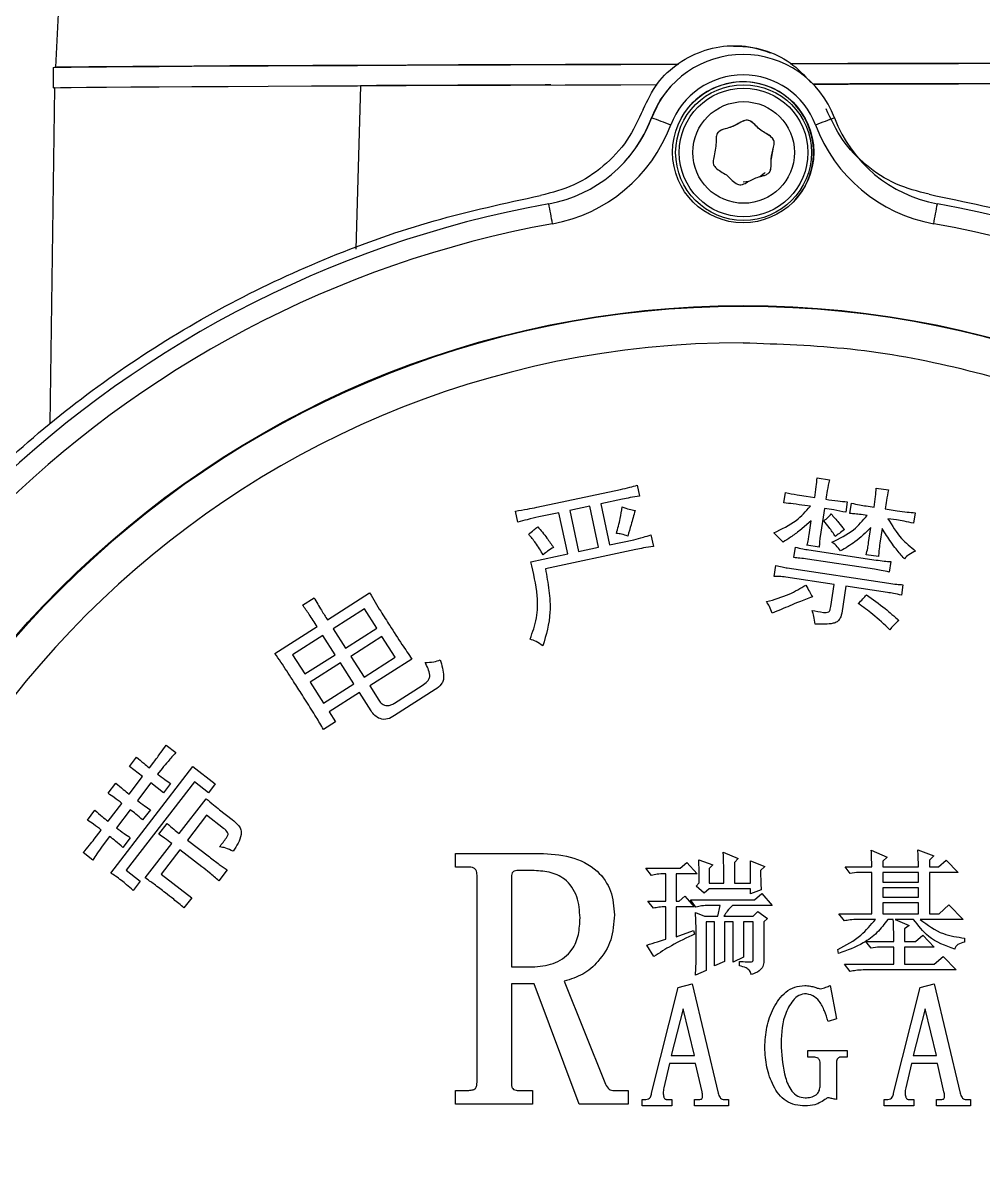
# Model space of a CAD drawing. Header units: millimetres. Extents: x 2312 to 3992, y 755 to 1943.
# Drawn here: x 3399.9 to 3470.6, y 1692.5 to 1777.8 of the extents above; entities that cross this region are included whole.
import ezdxf

# ---------------------------------------------------------------- set-up
doc = ezdxf.new("R2010")
doc.units = ezdxf.units.MM

msp = doc.modelspace()

# ---------------------------------------------------------------- linework, layer by layer
at = {"color": 7, "linetype": 'Continuous', "lineweight": 25}
for p, q in [((3402.556, 1779.446), (3402.314, 1774.537)), ((3402.134, 1774.529), (3402.139, 1773.029)), ((3402.234, 1773.029), (3401.88, 1748.283)), ((3424.768, 1773.179), (3424.427, 1761.137)), ((3447.642, 1773.123), (3447.619, 1773.098)), ((3446.164, 1770.672), (3446.173, 1770.681)), ((3446.214, 1770.796), (3446.229, 1770.812)), ((3453.413, 1766.12), (3452.963, 1766.073)), ((3445.173, 1743.752), (3445.343, 1742.949)), ((3458.426, 1744.293), (3459.327, 1744.156)), ((3437.773, 1742.134), (3443.932, 1743.444)), ((3455.98, 1742.45), (3456.096, 1743.216)), ((3457.621, 1742.938), (3458.252, 1742.844)), ((3462.783, 1743.541), (3463.684, 1743.405)), ((3441.675, 1742.216), (3440.201, 1741.903)), ((3442.32, 1739.181), (3441.675, 1742.216)), ((3444.085, 1742.73), (3442.478, 1742.388)), ((3442.478, 1742.388), (3443.123, 1739.353)), ((3457.924, 1742.202), (3457.518, 1742.263)), ((3458.96, 1742.046), (3458.646, 1739.973)), ((3460.645, 1742.527), (3460.529, 1741.761)), ((3460.839, 1741.669), (3460.955, 1742.435)), ((3462.03, 1742.226), (3462.614, 1742.137)), ((3436.371, 1741.042), (3436.201, 1741.846)), ((3439.398, 1741.733), (3437.926, 1741.42)), ((3440.043, 1738.698), (3439.398, 1741.733)), ((3440.201, 1741.903), (3440.846, 1738.868)), ((3462.107, 1741.524), (3461.656, 1741.591)), ((3463.426, 1742.014), (3464.327, 1741.879)), ((3464.27, 1741.195), (3463.638, 1741.291)), ((3465.641, 1741.726), (3465.525, 1740.959)), ((3457.993, 1741.133), (3457.149, 1740.429)), ((3457.836, 1740.095), (3457.993, 1741.133)), ((3462.219, 1739.525), (3462.39, 1740.651)), ((3463.209, 1740.572), (3463.044, 1739.491)), ((3443.123, 1739.353), (3444.909, 1739.732)), ((3446.182, 1740.096), (3446.362, 1739.247)), ((3437.321, 1738.12), (3440.043, 1738.698)), ((3445.06, 1739.018), (3438.409, 1737.605)), ((3440.846, 1738.868), (3442.32, 1739.181)), ((3456.706, 1738.423), (3456.822, 1739.189)), ((3458.577, 1739.201), (3457.676, 1739.338)), ((3457.808, 1738.994), (3462.763, 1738.245)), ((3462.939, 1738.494), (3462.038, 1738.63)), ((3455.253, 1737.03), (3455.376, 1737.842)), ((3462.66, 1737.569), (3457.705, 1738.319)), ((3463.851, 1738.127), (3463.734, 1737.36)), ((3459.682, 1736.453), (3456.122, 1736.991)), ((3456.224, 1737.667), (3463.704, 1736.535)), ((3459.436, 1734.831), (3459.682, 1736.453)), ((3460.538, 1736.325), (3460.238, 1734.342)), ((3463.601, 1735.86), (3460.538, 1736.325)), ((3464.747, 1736.424), (3464.63, 1735.658)), ((3420.516, 1734.93), (3421.358, 1735.467)), ((3422.347, 1733.835), (3425.451, 1735.819)), ((3425.064, 1734.654), (3422.765, 1733.183)), ((3425.97, 1733.235), (3425.064, 1734.654)), ((3418.478, 1731.361), (3421.581, 1733.345)), ((3421.998, 1732.693), (3419.777, 1731.272)), ((3422.904, 1731.275), (3421.998, 1732.693)), ((3422.765, 1733.183), (3423.671, 1731.765)), ((3423.671, 1731.765), (3425.97, 1733.235)), ((3426.362, 1732.622), (3424.063, 1731.152)), ((3427.342, 1731.09), (3426.362, 1732.622)), ((3419.777, 1731.272), (3420.683, 1729.854)), ((3420.683, 1729.854), (3422.904, 1731.275)), ((3424.063, 1731.152), (3425.043, 1729.619)), ((3425.043, 1729.619), (3427.342, 1731.09)), ((3428.565, 1730.952), (3425.461, 1728.968)), ((3423.297, 1730.662), (3421.075, 1729.24)), ((3424.277, 1729.129), (3423.297, 1730.662)), ((3421.075, 1729.24), (3422.056, 1727.708)), ((3422.056, 1727.708), (3424.277, 1729.129)), ((3424.695, 1728.478), (3422.473, 1727.056)), ((3425.552, 1727.137), (3424.695, 1728.478)), ((3425.461, 1728.968), (3426.121, 1727.934)), ((3430.275, 1728.7), (3427.285, 1726.788)), ((3427.292, 1727.711), (3429.321, 1729.008)), ((3422.473, 1727.056), (3422.938, 1726.328)), ((3422.938, 1726.328), (3422.057, 1725.766)), ((3410.46, 1724.612), (3411.176, 1724.059)), ((3407.759, 1723.042), (3408.284, 1723.721)), ((3409.224, 1722.937), (3409.556, 1723.367)), ((3406.38, 1715.19), (3412.436, 1723.027)), ((3408.726, 1722.294), (3407.759, 1723.042)), ((3410.164, 1722.897), (3409.832, 1722.468)), ((3412.436, 1723.027), (3414.082, 1721.753)), ((3406.174, 1721.065), (3406.755, 1721.816)), ((3412.547, 1721.913), (3407.513, 1715.399)), ((3407.73, 1721.006), (3408.726, 1722.294)), ((3409.334, 1721.824), (3408.338, 1720.536)), ((3410.265, 1721.105), (3409.334, 1721.824)), ((3410.791, 1721.784), (3410.265, 1721.105)), ((3413.585, 1721.11), (3412.547, 1721.913)), ((3414.082, 1721.753), (3413.585, 1721.11)), ((3406.181, 1719.001), (3407.205, 1720.325)), ((3407.813, 1719.855), (3406.789, 1718.532)), ((3411.424, 1718.092), (3413.416, 1720.669)), ((3414.39, 1719.859), (3415.321, 1719.14)), ((3404.653, 1719.096), (3405.206, 1719.812)), ((3409.297, 1719.852), (3408.716, 1719.101)), ((3413.443, 1719.448), (3412.032, 1717.622)), ((3414.696, 1718.479), (3413.443, 1719.448)), ((3405.157, 1717.676), (3405.682, 1718.356)), ((3409.913, 1718.06), (3410.523, 1718.848)), ((3406.29, 1717.887), (3405.738, 1717.171)), ((3407.818, 1717.792), (3407.266, 1717.076)), ((3408.908, 1714.836), (3410.87, 1717.376)), ((3412.032, 1717.622), (3413.644, 1716.376)), ((3405.063, 1716.148), (3404.347, 1716.701)), ((3411.478, 1716.906), (3410.097, 1715.118)), ((3413.09, 1715.66), (3411.478, 1716.906)), ((3431.79, 1716.639), (3437.985, 1716.639)), ((3431.79, 1715.627), (3431.79, 1716.639)), ((3451.512, 1716.719), (3452.602, 1716.263)), ((3462.41, 1716.866), (3463.578, 1716.369)), ((3465.846, 1716.905), (3467.012, 1716.449)), ((3467.012, 1716.449), (3466.704, 1716.149)), ((3432.672, 1715.627), (3431.79, 1715.627)), ((3448.324, 1715.552), (3448.823, 1715.978)), ((3448.823, 1715.978), (3449.592, 1715.134)), ((3449.698, 1716.17), (3450.75, 1715.79)), ((3450.75, 1715.79), (3450.479, 1715.522)), ((3452.602, 1716.263), (3452.331, 1715.966)), ((3452.331, 1715.966), (3452.331, 1714.434)), ((3453.518, 1714.434), (3453.518, 1716.093)), ((3453.518, 1716.093), (3454.57, 1715.672)), ((3454.57, 1715.672), (3454.261, 1715.367)), ((3460.852, 1715.15), (3460.481, 1715.646)), ((3460.481, 1715.646), (3462.45, 1715.646)), ((3463.578, 1716.369), (3463.27, 1716.074)), ((3463.27, 1716.074), (3463.27, 1715.646)), ((3463.27, 1715.646), (3465.884, 1715.646)), ((3466.704, 1716.149), (3466.704, 1715.646)), ((3466.704, 1715.646), (3467.366, 1715.646)), ((3467.366, 1715.646), (3467.939, 1716.148)), ((3467.939, 1716.148), (3468.827, 1715.228)), ((3407.513, 1715.399), (3408.551, 1714.596)), ((3410.097, 1715.118), (3412.352, 1713.375)), ((3414.961, 1715.417), (3414.351, 1714.629)), ((3433.364, 1699.784), (3433.364, 1715.026)), ((3435.894, 1714.797), (3435.894, 1708.29)), ((3437.427, 1715.374), (3436.305, 1715.374)), ((3445.8, 1715.552), (3448.324, 1715.552)), ((3446.216, 1715.019), (3445.8, 1715.552)), ((3447.266, 1715.134), (3447.167, 1715.134)), ((3447.266, 1713.129), (3447.266, 1715.134)), ((3449.592, 1715.134), (3448.048, 1715.134)), ((3448.048, 1715.134), (3448.048, 1713.129)), ((3450.479, 1715.522), (3450.479, 1714.434)), ((3461.331, 1715.228), (3460.852, 1715.15)), ((3462.45, 1715.228), (3461.331, 1715.228)), ((3462.45, 1712.197), (3462.45, 1715.228)), ((3463.27, 1715.228), (3463.27, 1714.527)), ((3465.884, 1715.228), (3463.27, 1715.228)), ((3465.884, 1714.527), (3465.884, 1715.228)), ((3468.827, 1715.228), (3466.704, 1715.228)), ((3466.704, 1715.228), (3466.704, 1712.197)), ((3408.551, 1714.596), (3408.025, 1713.917)), ((3449.505, 1714.228), (3449.736, 1714.462)), ((3450.097, 1713.707), (3449.505, 1714.228)), ((3450.475, 1714.016), (3450.097, 1713.707)), ((3453.518, 1714.016), (3450.475, 1714.016)), ((3450.479, 1714.434), (3451.551, 1714.434)), ((3452.331, 1714.434), (3453.518, 1714.434)), ((3453.518, 1713.668), (3453.518, 1714.016)), ((3454.3, 1713.958), (3453.518, 1713.668)), ((3463.27, 1714.527), (3465.884, 1714.527)), ((3463.27, 1714.109), (3463.27, 1713.409)), ((3465.884, 1714.109), (3463.27, 1714.109)), ((3465.884, 1713.409), (3465.884, 1714.109)), ((3412.352, 1713.375), (3411.771, 1712.623)), ((3446.371, 1712.596), (3445.954, 1713.129)), ((3445.954, 1713.129), (3447.266, 1713.129)), ((3448.048, 1713.129), (3448.246, 1713.129)), ((3448.246, 1713.129), (3448.669, 1713.477)), ((3448.669, 1713.477), (3449.361, 1712.711)), ((3449.496, 1712.689), (3449.081, 1713.222)), ((3449.081, 1713.222), (3453.804, 1713.222)), ((3453.804, 1713.222), (3454.346, 1713.685)), ((3454.346, 1713.685), (3455.11, 1712.804)), ((3463.27, 1713.409), (3465.884, 1713.409)), ((3447.266, 1710.324), (3447.266, 1712.711)), ((3449.361, 1712.711), (3448.048, 1712.711)), ((3448.048, 1712.711), (3448.048, 1710.505)), ((3449.505, 1711.092), (3449.467, 1712.28)), ((3449.467, 1712.28), (3450.127, 1712.01)), ((3451.28, 1712.804), (3450.447, 1712.804)), ((3451.104, 1712.01), (3451.28, 1712.804)), ((3455.11, 1712.804), (3452.195, 1712.804)), ((3453.721, 1712.01), (3454.043, 1712.357)), ((3454.043, 1712.357), (3454.764, 1711.84)), ((3460.434, 1711.662), (3460.018, 1712.197)), ((3460.018, 1712.197), (3462.45, 1712.197)), ((3463.27, 1712.991), (3463.27, 1712.197)), ((3465.884, 1712.991), (3463.27, 1712.991)), ((3463.27, 1712.197), (3465.884, 1712.197)), ((3465.884, 1712.197), (3465.884, 1712.991)), ((3466.704, 1712.197), (3467.404, 1712.197)), ((3467.404, 1712.197), (3468.132, 1712.852)), ((3468.132, 1712.852), (3469.174, 1711.779)), ((3450.127, 1712.01), (3451.104, 1712.01)), ((3450.856, 1711.593), (3450.247, 1711.593)), ((3450.247, 1711.593), (3450.247, 1708.016)), ((3450.856, 1708.351), (3450.856, 1711.593)), ((3451.56, 1712.01), (3453.721, 1712.01)), ((3452.246, 1711.593), (3451.599, 1711.593)), ((3451.599, 1711.593), (3451.599, 1708.686)), ((3452.246, 1708.62), (3452.246, 1711.593)), ((3453.712, 1711.593), (3452.988, 1711.593)), ((3452.988, 1711.593), (3452.988, 1709)), ((3453.712, 1708.788), (3453.712, 1711.593)), ((3454.764, 1711.84), (3454.493, 1711.591)), ((3454.493, 1711.591), (3454.493, 1708.7)), ((3462.719, 1711.779), (3461.385, 1711.779)), ((3464.034, 1711.779), (3463.637, 1711.779)), ((3465.533, 1711.779), (3464.181, 1711.779)), ((3464.181, 1711.779), (3465.199, 1711.335)), ((3465.199, 1711.335), (3464.851, 1711.073)), ((3469.174, 1711.779), (3466.009, 1711.779)), ((3448.048, 1710.505), (3449.323, 1710.968)), ((3449.323, 1710.968), (3449.398, 1710.691)), ((3449.505, 1708.671), (3449.505, 1711.092)), ((3464.851, 1711.073), (3464.851, 1710.146)), ((3465.668, 1710.146), (3466.203, 1710.609)), ((3466.203, 1710.609), (3467.052, 1709.728)), ((3446.403, 1709.045), (3445.877, 1709.89)), ((3462.396, 1709.651), (3462.024, 1710.146)), ((3462.024, 1710.146), (3464.071, 1710.146)), ((3462.875, 1709.728), (3462.396, 1709.651)), ((3464.071, 1709.728), (3462.875, 1709.728)), ((3464.071, 1708.469), (3464.071, 1709.728)), ((3464.851, 1710.146), (3465.668, 1710.146)), ((3467.052, 1709.728), (3464.851, 1709.728)), ((3464.851, 1709.728), (3464.851, 1708.469)), ((3469.29, 1710.404), (3469.29, 1710.111)), ((3452.988, 1709), (3452.246, 1708.62)), ((3460.007, 1709.27), (3459.94, 1709.567)), ((3467.058, 1708.469), (3467.707, 1709.048)), ((3467.707, 1709.048), (3468.673, 1708.051)), ((3435.894, 1708.29), (3437.633, 1708.29)), ((3449.467, 1707.678), (3449.505, 1708.671)), ((3450.247, 1708.016), (3449.467, 1707.678)), ((3451.599, 1708.686), (3450.856, 1708.351)), ((3452.709, 1708.358), (3452.709, 1708.686)), ((3460.858, 1707.936), (3460.443, 1708.469)), ((3460.443, 1708.469), (3464.071, 1708.469)), ((3468.673, 1708.051), (3461.809, 1708.051)), ((3464.851, 1708.469), (3467.058, 1708.469)), ((3439.791, 1707.227), (3442.772, 1699.76)), ((3437.57, 1707.025), (3435.894, 1707.025)), ((3435.894, 1707.025), (3435.894, 1699.764)), ((3440.878, 1698.171), (3437.57, 1707.025)), ((3446.228, 1698.97), (3448.176, 1706.758)), ((3448.176, 1706.758), (3449.215, 1707.025)), ((3449.215, 1707.025), (3451.13, 1698.983)), ((3459.382, 1706.906), (3459.841, 1704.462)), ((3464.057, 1698.97), (3466.005, 1706.758)), ((3466.005, 1706.758), (3467.044, 1707.025)), ((3467.044, 1707.025), (3468.959, 1698.983)), ((3448.556, 1705.19), (3447.678, 1701.753)), ((3449.395, 1701.753), (3448.556, 1705.19)), ((3466.385, 1705.19), (3465.507, 1701.753)), ((3467.224, 1701.753), (3466.385, 1705.19)), ((3459.841, 1704.462), (3459.227, 1704.269)), ((3457.749, 1701.633), (3457.749, 1702.112)), ((3457.749, 1702.112), (3460.635, 1702.112)), ((3460.635, 1702.112), (3460.635, 1701.633)), ((3447.548, 1701.154), (3447.125, 1699.377)), ((3449.468, 1701.154), (3447.548, 1701.154)), ((3447.678, 1701.753), (3449.395, 1701.753)), ((3449.941, 1699.073), (3449.468, 1701.154)), ((3458.167, 1701.633), (3457.749, 1701.633)), ((3458.642, 1699.444), (3458.642, 1701.146)), ((3459.841, 1701.191), (3459.841, 1698.517)), ((3460.635, 1701.633), (3460.146, 1701.633)), ((3465.377, 1701.154), (3464.954, 1699.377)), ((3467.297, 1701.154), (3465.377, 1701.154)), ((3465.507, 1701.753), (3467.224, 1701.753)), ((3467.77, 1699.073), (3467.297, 1701.154)), ((3431.79, 1698.171), (3431.79, 1699.183)), ((3431.79, 1699.183), (3432.672, 1699.183)), ((3436.328, 1699.183), (3437.463, 1699.183)), ((3437.463, 1699.183), (3437.463, 1698.171)), ((3443.361, 1699.183), (3444.495, 1699.183)), ((3444.495, 1699.183), (3444.495, 1698.171)), ((3437.463, 1698.171), (3431.79, 1698.171)), ((3444.495, 1698.171), (3440.878, 1698.171)), ((3445.534, 1698.038), (3445.534, 1698.517)), ((3445.534, 1698.517), (3445.801, 1698.517)), ((3447.728, 1698.038), (3445.534, 1698.038)), ((3447.341, 1698.517), (3447.728, 1698.517)), ((3447.728, 1698.517), (3447.728, 1698.038)), ((3449.393, 1698.038), (3449.393, 1698.517)), ((3449.393, 1698.517), (3449.711, 1698.517)), ((3451.885, 1698.038), (3449.393, 1698.038)), ((3451.497, 1698.517), (3451.885, 1698.517)), ((3451.885, 1698.517), (3451.885, 1698.038)), ((3463.363, 1698.038), (3463.363, 1698.517)), ((3463.363, 1698.517), (3463.63, 1698.517)), ((3465.557, 1698.038), (3463.363, 1698.038)), ((3465.169, 1698.517), (3465.557, 1698.517)), ((3465.557, 1698.517), (3465.557, 1698.038)), ((3467.222, 1698.038), (3467.222, 1698.517)), ((3467.222, 1698.517), (3467.54, 1698.517)), ((3469.714, 1698.038), (3467.222, 1698.038)), ((3469.326, 1698.517), (3469.714, 1698.517)), ((3469.714, 1698.517), (3469.714, 1698.038))]:
    msp.add_line(p, q, dxfattribs=at)
at = {"color": 7, "linetype": 'Continuous', "lineweight": 25, "flags": 128}
for points in [[(3402.134, 1774.529), (3402.233, 1774.535), (3402.673, 1774.544), (3403.461, 1774.555), (3404.591, 1774.566), (3406.057, 1774.578), (3407.847, 1774.59), (3409.949, 1774.604), (3412.348, 1774.618), (3415.028, 1774.633), (3417.97, 1774.647), (3421.153, 1774.663), (3424.554, 1774.678), (3428.15, 1774.693), (3431.916, 1774.709), (3435.825, 1774.724), (3439.85, 1774.739), (3443.962, 1774.753), (3448.133, 1774.768), (3448.208, 1774.768)], [(3448.207, 1774.768), (3448.148, 1774.767), (3443.992, 1774.753), (3439.894, 1774.739), (3435.884, 1774.724), (3431.989, 1774.709), (3428.237, 1774.693), (3424.653, 1774.678), (3421.264, 1774.663), (3418.093, 1774.648), (3415.162, 1774.633), (3412.491, 1774.618), (3410.101, 1774.604), (3408.006, 1774.591), (3406.222, 1774.578), (3404.762, 1774.566), (3403.635, 1774.555), (3402.85, 1774.545), (3402.413, 1774.536), (3402.314, 1774.529)], [(3456.461, 1774.794), (3456.535, 1774.794), (3460.706, 1774.806), (3464.818, 1774.817), (3468.843, 1774.828), (3472.752, 1774.837), (3476.518, 1774.846), (3480.114, 1774.853), (3483.515, 1774.859), (3486.698, 1774.864), (3489.64, 1774.867), (3492.32, 1774.87), (3494.719, 1774.871), (3496.821, 1774.871), (3498.611, 1774.869), (3500.077, 1774.866), (3501.207, 1774.862), (3501.995, 1774.857), (3502.435, 1774.85), (3502.534, 1774.845)], [(3502.354, 1774.844), (3502.256, 1774.85), (3501.818, 1774.856), (3501.033, 1774.862), (3499.906, 1774.866), (3498.446, 1774.868), (3496.662, 1774.87), (3494.568, 1774.87), (3492.177, 1774.869), (3489.506, 1774.867), (3486.575, 1774.863), (3483.404, 1774.858), (3480.015, 1774.852), (3476.431, 1774.845), (3472.679, 1774.837), (3468.784, 1774.827), (3464.773, 1774.817), (3460.676, 1774.806), (3456.52, 1774.794), (3456.461, 1774.793)], [(3402.223, 1773.024), (3402.15, 1773.027), (3402.238, 1773.035), (3402.678, 1773.044), (3403.465, 1773.055), (3404.596, 1773.066), (3406.061, 1773.078), (3407.852, 1773.09), (3409.954, 1773.104), (3412.353, 1773.118), (3415.033, 1773.133), (3417.975, 1773.147), (3421.157, 1773.163), (3424.559, 1773.178), (3428.155, 1773.193), (3431.921, 1773.209), (3435.83, 1773.224), (3439.855, 1773.239), (3443.967, 1773.253), (3446.64, 1773.263)], [(3446.164, 1770.672), (3446.862, 1772.105), (3447.619, 1773.098)], [(3502.58, 1773.345), (3502.534, 1773.349), (3502.173, 1773.356), (3501.452, 1773.361), (3500.377, 1773.366), (3498.957, 1773.369), (3497.2, 1773.371), (3495.12, 1773.371), (3492.732, 1773.37), (3490.053, 1773.368), (3487.102, 1773.364), (3483.901, 1773.36), (3480.472, 1773.354), (3476.841, 1773.346), (3473.033, 1773.338), (3469.076, 1773.329), (3464.998, 1773.318), (3460.829, 1773.307), (3458.132, 1773.299)], [(3458.132, 1773.299), (3460.71, 1773.306), (3464.823, 1773.317), (3468.848, 1773.328), (3472.757, 1773.337), (3476.523, 1773.346), (3480.119, 1773.353), (3483.52, 1773.359), (3486.703, 1773.364), (3489.644, 1773.367), (3492.324, 1773.37), (3494.724, 1773.371), (3496.826, 1773.371), (3498.616, 1773.369), (3500.082, 1773.366), (3501.212, 1773.362), (3501.61, 1773.36)], [(3445.354, 1769.046), (3445.643, 1769.545), (3446.164, 1770.672)], [(3454.591, 1766.794), (3454.519, 1766.718), (3454.182, 1766.442)]]:
    msp.add_lwpolyline(points, dxfattribs=at)
at = {"color": 7, "linetype": 'Continuous', "lineweight": 25}
for centre, radius in [((3452.972, 1768.283), 5.2), ((3453, 1768.257), 5), ((3453.005, 1768.263), 4.739), ((3453.007, 1768.264), 3.742), ((3452.972, 1685.783), 71.202)]:
    msp.add_circle(centre, radius, dxfattribs=at)
for centre, radius, start, end in [((3452.969, 1768.28), 7.2, 20.58662, 159.41319), ((3452.353, 1768.881), 7.2, 68.50928, 90.72361), ((3452.972, 1768.283), 5.7, 20.58662, 159.4132), ((3452.963, 1768.273), 5.2, 317.72621, 137.72594), ((3436.868, 1774.328), 10, 280.30601, 339.41336), ((3436.87, 1774.331), 11.5, 280.30601, 339.41336), ((3436.853, 1774.312), 10, 317.72608, 339.41336), ((3391.37, 1621.555), 159.019, 69.27821, 69.81918), ((3571.218, 1470.749), 320.112, 110.38598, 110.65385), ((3469.073, 1774.331), 11.5, 200.58678, 259.69378), ((3469.071, 1774.328), 10, 200.58678, 259.69378), ((3452.969, 1685.78), 80, 100.30599, 169.69399), ((3257.484, 1730.404), 184.351, 10.18952, 10.65499), ((3195.624, 1812.748), 275.911, 349.61597, 349.92679), ((3452.969, 1685.78), 80, 10.30621, 79.69381), ((3452.972, 1685.783), 78.5, 100.30599, 169.69399), ((3452.972, 1685.783), 78.5, 10.30621, 79.69381), ((3452.974, 1685.785), 71.137, 270.00008, 179.99995), ((3452.979, 1685.791), 68.457, 90.00009, 359.99993)]:
    msp.add_arc(centre, radius, start, end, dxfattribs=at)
for points, knots in [([(3445.605, 1771.44), (3445.918, 1772.099), (3446.545, 1773.417), (3448.179, 1774.924), (3450.148, 1775.901), (3452.332, 1776.242), (3454.505, 1775.909), (3456.498, 1774.984), (3457.48, 1773.939), (3457.962, 1773.426)], [0, 0, 0, 0, 0.1435764, 0.2871529, 0.4307293, 0.5743058, 0.7178822, 0.8614587, 1, 1, 1, 1]), ([(3438.804, 1773.235), (3438.519, 1773.234), (3435.858, 1773.225), (3431.048, 1773.206), (3426.861, 1773.188), (3424.768, 1773.179)], [0, 0, 0, 0, 0.056546, 0.528273, 1, 1, 1, 1]), ([(3451.742, 1766.619), (3451.458, 1766.773), (3451.119, 1766.958), (3450.809, 1767.285), (3450.727, 1767.545), (3450.857, 1768.121), (3450.989, 1768.761), (3450.972, 1769.382), (3451.061, 1769.717), (3451.295, 1769.888), (3451.606, 1769.999), (3452.146, 1770.121), (3452.663, 1770.421), (3453.117, 1770.652), (3453.388, 1770.64), (3453.787, 1770.428), (3454.212, 1769.833), (3454.898, 1769.574), (3455.205, 1769.243), (3455.286, 1768.984), (3455.157, 1768.407), (3455.024, 1767.768), (3455.041, 1767.146), (3454.953, 1766.812), (3454.718, 1766.64), (3454.408, 1766.529), (3453.868, 1766.408), (3453.351, 1766.108), (3452.897, 1765.877), (3452.626, 1765.888), (3452.23, 1766.104), (3451.964, 1766.385), (3451.742, 1766.619)], [0, 0, 0, 0, 0.066265, 0.079332, 0.091749, 0.120574, 0.19854, 0.226761, 0.249845, 0.26589, 0.284505, 0.318085, 0.379426, 0.408251, 0.420668, 0.433735, 0.5, 0.566265, 0.579332, 0.591749, 0.620574, 0.69854, 0.726761, 0.749845, 0.76589, 0.784505, 0.818085, 0.879426, 0.908251, 0.920668, 0.933735, 1, 1, 1, 1]), ([(3454.875, 1766.781), (3454.885, 1766.787), (3454.96, 1766.836), (3455.006, 1767.031), (3455.044, 1767.349), (3455.017, 1767.908), (3455.176, 1768.482), (3455.283, 1768.981), (3455.201, 1769.239), (3454.894, 1769.571), (3454.209, 1769.829), (3453.783, 1770.425), (3453.384, 1770.636), (3453.113, 1770.649), (3452.588, 1770.376), (3452.016, 1770.073), (3451.399, 1769.953), (3451.211, 1769.803), (3451.132, 1769.74)], [0, 0, 0, 0, 0.0046773, 0.0367678, 0.0739982, 0.1411576, 0.2638405, 0.321489, 0.3463242, 0.3724579, 0.5049876, 0.6375173, 0.663651, 0.6884863, 0.7461347, 0.9020674, 0.95851, 1, 1, 1, 1]), ([(3466.677, 1765.184), (3469.313, 1764.634), (3474.584, 1763.533), (3482.228, 1760.882), (3489.582, 1757.532), (3496.556, 1753.442), (3503.085, 1748.675), (3509.095, 1743.271), (3514.55, 1737.298), (3519.304, 1730.774), (3522.411, 1725.865), (3523.699, 1723.053), (3523.867, 1722.687)], [0, 0, 0, 0, 0.109293, 0.218586, 0.327879, 0.437172, 0.546465, 0.655758, 0.765051, 0.874344, 0.983637, 1, 1, 1, 1]), ([(3452.979, 1754.248), (3455.619, 1754.159), (3461.011, 1753.978), (3469.139, 1752.478), (3477.303, 1749.979), (3485.297, 1746.355), (3492.901, 1741.645), (3499.896, 1735.915), (3505.918, 1729.481), (3510.902, 1722.584), (3514.85, 1715.454), (3517.876, 1708.059), (3519.958, 1700.567), (3521.21, 1693.133), (3521.362, 1688.207), (3521.436, 1685.791)], [0, 0, 0, 0, 0.073675, 0.150434, 0.229885, 0.311524, 0.394751, 0.478886, 0.563205, 0.640041, 0.715869, 0.790184, 0.862545, 0.932581, 1, 1, 1, 1]), ([(3443.932, 1743.444), (3444.165, 1743.496), (3444.581, 1743.589), (3444.992, 1743.702), (3445.173, 1743.752)], [0, 0, 0, 0, 0.5599983, 1, 1, 1, 1]), ([(3458.252, 1742.844), (3458.292, 1743.114), (3458.362, 1743.595), (3458.406, 1744.079), (3458.426, 1744.293)], [0, 0, 0, 0, 0.560014, 1, 1, 1, 1]), ([(3459.327, 1744.156), (3459.271, 1743.889), (3459.17, 1743.413), (3459.095, 1742.933), (3459.062, 1742.721)], [0, 0, 0, 0, 0.559978, 1, 1, 1, 1]), ([(3445.343, 1742.949), (3445.107, 1742.915), (3444.685, 1742.855), (3444.268, 1742.768), (3444.085, 1742.73)], [0, 0, 0, 0, 0.559976, 1, 1, 1, 1]), ([(3456.096, 1743.216), (3456.38, 1743.159), (3456.886, 1743.057), (3457.396, 1742.975), (3457.621, 1742.938)], [0, 0, 0, 0, 0.559995, 1, 1, 1, 1]), ([(3462.614, 1742.137), (3462.654, 1742.398), (3462.725, 1742.864), (3462.765, 1743.335), (3462.783, 1743.541)], [0, 0, 0, 0, 0.56003, 1, 1, 1, 1]), ([(3463.684, 1743.405), (3463.628, 1743.147), (3463.529, 1742.685), (3463.458, 1742.219), (3463.426, 1742.014)], [0, 0, 0, 0, 0.559986, 1, 1, 1, 1]), ([(3436.201, 1741.846), (3436.496, 1741.893), (3437.021, 1741.979), (3437.543, 1742.086), (3437.773, 1742.134)], [0, 0, 0, 0, 0.559989, 1, 1, 1, 1]), ([(3443.639, 1740.209), (3443.737, 1740.57), (3443.912, 1741.215), (3444.017, 1741.875), (3444.063, 1742.166)], [0, 0, 0, 0, 0.560024, 1, 1, 1, 1]), ([(3444.063, 1742.166), (3444.234, 1742.098), (3444.54, 1741.977), (3444.864, 1741.923), (3445.006, 1741.9)], [0, 0, 0, 0, 0.560084, 1, 1, 1, 1]), ([(3455.234, 1740.259), (3455.809, 1740.523), (3456.837, 1740.995), (3457.591, 1741.833), (3457.924, 1742.202)], [0, 0, 0, 0, 0.559521, 1, 1, 1, 1]), ([(3457.518, 1742.263), (3457.232, 1742.304), (3456.72, 1742.376), (3456.206, 1742.427), (3455.98, 1742.45)], [0, 0, 0, 0, 0.5599998, 1, 1, 1, 1]), ([(3460.529, 1741.761), (3460.237, 1741.82), (3459.716, 1741.926), (3459.191, 1742.009), (3458.96, 1742.046)], [0, 0, 0, 0, 0.559986, 1, 1, 1, 1]), ([(3459.062, 1742.721), (3459.357, 1742.679), (3459.884, 1742.604), (3460.413, 1742.551), (3460.645, 1742.527)], [0, 0, 0, 0, 0.55999, 1, 1, 1, 1]), ([(3460.955, 1742.435), (3461.155, 1742.389), (3461.511, 1742.308), (3461.871, 1742.251), (3462.03, 1742.226)], [0, 0, 0, 0, 0.55998, 1, 1, 1, 1]), ([(3437.926, 1741.42), (3437.634, 1741.355), (3437.114, 1741.238), (3436.598, 1741.102), (3436.371, 1741.042)], [0, 0, 0, 0, 0.559993, 1, 1, 1, 1]), ([(3445.006, 1741.9), (3444.908, 1741.547), (3444.734, 1740.918), (3444.555, 1740.29), (3444.476, 1740.013)], [0, 0, 0, 0, 0.559985, 1, 1, 1, 1]), ([(3458.914, 1741.131), (3459.026, 1741.216), (3459.226, 1741.368), (3459.384, 1741.563), (3459.453, 1741.648)], [0, 0, 0, 0, 0.5601689, 1, 1, 1, 1]), ([(3459.453, 1741.648), (3459.639, 1741.434), (3459.97, 1741.052), (3460.289, 1740.659), (3460.43, 1740.486)], [0, 0, 0, 0, 0.559994, 1, 1, 1, 1]), ([(3459.507, 1739.567), (3460.07, 1739.833), (3461.075, 1740.308), (3461.792, 1741.152), (3462.107, 1741.524)], [0, 0, 0, 0, 0.560057, 1, 1, 1, 1]), ([(3461.656, 1741.591), (3461.504, 1741.611), (3461.233, 1741.647), (3460.959, 1741.662), (3460.839, 1741.669)], [0, 0, 0, 0, 0.5599717, 1, 1, 1, 1]), ([(3463.638, 1741.291), (3463.947, 1740.784), (3464.498, 1739.878), (3465.315, 1739.206), (3465.675, 1738.91)], [0, 0, 0, 0, 0.560075, 1, 1, 1, 1]), ([(3465.525, 1740.959), (3465.292, 1741.01), (3464.875, 1741.099), (3464.455, 1741.166), (3464.27, 1741.195)], [0, 0, 0, 0, 0.559981, 1, 1, 1, 1]), ([(3464.327, 1741.879), (3464.572, 1741.845), (3465.008, 1741.783), (3465.448, 1741.743), (3465.641, 1741.726)], [0, 0, 0, 0, 0.5599822, 1, 1, 1, 1]), ([(3437.171, 1740.14), (3437.295, 1740.247), (3437.515, 1740.439), (3437.743, 1740.622), (3437.843, 1740.702)], [0, 0, 0, 0, 0.559968, 1, 1, 1, 1]), ([(3437.843, 1740.702), (3438.071, 1740.425), (3438.479, 1739.932), (3438.846, 1739.407), (3439.007, 1739.176)], [0, 0, 0, 0, 0.560049, 1, 1, 1, 1]), ([(3457.149, 1740.429), (3456.924, 1740.257), (3456.523, 1739.951), (3456.098, 1739.678), (3455.911, 1739.558)], [0, 0, 0, 0, 0.559929, 1, 1, 1, 1]), ([(3459.755, 1739.989), (3459.612, 1740.213), (3459.358, 1740.613), (3459.05, 1740.973), (3458.914, 1741.131)], [0, 0, 0, 0, 0.559999, 1, 1, 1, 1]), ([(3460.43, 1740.486), (3460.308, 1740.387), (3460.092, 1740.21), (3459.858, 1740.057), (3459.755, 1739.989)], [0, 0, 0, 0, 0.5599148, 1, 1, 1, 1]), ([(3462.39, 1740.651), (3462.011, 1740.276), (3461.333, 1739.604), (3460.508, 1739.127), (3460.145, 1738.917)], [0, 0, 0, 0, 0.5596476, 1, 1, 1, 1]), ([(3464.853, 1738.344), (3464.642, 1738.578), (3464.296, 1738.964), (3463.875, 1739.549), (3463.535, 1740.056), (3463.318, 1740.4), (3463.209, 1740.572)], [0, 0, 0, 0, 0.3399585, 0.5599599, 0.7799887, 1, 1, 1, 1]), ([(3438.236, 1738.639), (3438.058, 1738.934), (3437.741, 1739.462), (3437.345, 1739.932), (3437.171, 1740.14)], [0, 0, 0, 0, 0.559895, 1, 1, 1, 1]), ([(3444.476, 1740.013), (3444.322, 1740.062), (3444.048, 1740.149), (3443.764, 1740.19), (3443.639, 1740.209)], [0, 0, 0, 0, 0.559787, 1, 1, 1, 1]), ([(3444.909, 1739.732), (3445.147, 1739.796), (3445.573, 1739.911), (3445.996, 1740.039), (3446.182, 1740.096)], [0, 0, 0, 0, 0.560014, 1, 1, 1, 1]), ([(3455.911, 1739.558), (3455.789, 1739.693), (3455.571, 1739.934), (3455.337, 1740.16), (3455.234, 1740.259)], [0, 0, 0, 0, 0.559982, 1, 1, 1, 1]), ([(3457.676, 1739.338), (3457.714, 1739.477), (3457.781, 1739.727), (3457.819, 1739.983), (3457.836, 1740.095)], [0, 0, 0, 0, 0.559809, 1, 1, 1, 1]), ([(3458.646, 1739.973), (3458.628, 1739.829), (3458.595, 1739.573), (3458.583, 1739.315), (3458.577, 1739.201)], [0, 0, 0, 0, 0.559946, 1, 1, 1, 1]), ([(3460.145, 1738.917), (3460.044, 1739.056), (3459.863, 1739.304), (3459.616, 1739.486), (3459.507, 1739.567)], [0, 0, 0, 0, 0.55966, 1, 1, 1, 1]), ([(3462.038, 1738.63), (3462.077, 1738.796), (3462.147, 1739.092), (3462.197, 1739.392), (3462.219, 1739.525)], [0, 0, 0, 0, 0.560018, 1, 1, 1, 1]), ([(3463.044, 1739.491), (3463.02, 1739.305), (3462.979, 1738.973), (3462.951, 1738.64), (3462.939, 1738.494)], [0, 0, 0, 0, 0.559987, 1, 1, 1, 1]), ([(3439.007, 1739.176), (3438.857, 1739.085), (3438.589, 1738.921), (3438.344, 1738.725), (3438.236, 1738.639)], [0, 0, 0, 0, 0.560212, 1, 1, 1, 1]), ([(3446.362, 1739.247), (3446.118, 1739.212), (3445.681, 1739.15), (3445.25, 1739.058), (3445.06, 1739.018)], [0, 0, 0, 0, 0.559909, 1, 1, 1, 1]), ([(3456.822, 1739.189), (3457.005, 1739.147), (3457.331, 1739.072), (3457.662, 1739.018), (3457.808, 1738.994)], [0, 0, 0, 0, 0.560003, 1, 1, 1, 1]), ([(3465.675, 1738.91), (3465.504, 1738.828), (3465.201, 1738.681), (3464.959, 1738.447), (3464.853, 1738.344)], [0, 0, 0, 0, 0.560517, 1, 1, 1, 1]), ([(3437.272, 1732.417), (3437.461, 1732.93), (3437.839, 1733.956), (3437.849, 1735.929), (3437.521, 1737.288), (3437.321, 1738.12)], [0, 0, 0, 0, 0.279999, 0.559617, 1, 1, 1, 1]), ([(3455.376, 1737.842), (3455.533, 1737.803), (3455.814, 1737.735), (3456.099, 1737.688), (3456.224, 1737.667)], [0, 0, 0, 0, 0.5599706, 1, 1, 1, 1]), ([(3457.705, 1738.319), (3457.519, 1738.342), (3457.187, 1738.383), (3456.853, 1738.411), (3456.706, 1738.423)], [0, 0, 0, 0, 0.559973, 1, 1, 1, 1]), ([(3462.763, 1738.245), (3462.965, 1738.218), (3463.327, 1738.17), (3463.691, 1738.14), (3463.851, 1738.127)], [0, 0, 0, 0, 0.559981, 1, 1, 1, 1]), ([(3438.409, 1737.605), (3438.501, 1737.075), (3438.683, 1736.015), (3438.841, 1734.08), (3438.454, 1732.738), (3438.217, 1731.919)], [0, 0, 0, 0, 0.280556, 0.560904, 1, 1, 1, 1]), ([(3456.122, 1736.991), (3455.96, 1737.01), (3455.671, 1737.043), (3455.38, 1737.034), (3455.253, 1737.03)], [0, 0, 0, 0, 0.559898, 1, 1, 1, 1]), ([(3463.734, 1737.36), (3463.534, 1737.403), (3463.178, 1737.479), (3462.818, 1737.542), (3462.66, 1737.569)], [0, 0, 0, 0, 0.5600147, 1, 1, 1, 1]), ([(3454.697, 1735.179), (3455.267, 1735.341), (3456.286, 1735.63), (3457.198, 1736.164), (3457.6, 1736.399)], [0, 0, 0, 0, 0.559708, 1, 1, 1, 1]), ([(3457.6, 1736.399), (3457.685, 1736.237), (3457.835, 1735.949), (3457.998, 1735.668), (3458.07, 1735.545)], [0, 0, 0, 0, 0.559988, 1, 1, 1, 1]), ([(3463.704, 1736.535), (3463.898, 1736.509), (3464.245, 1736.463), (3464.593, 1736.436), (3464.747, 1736.424)], [0, 0, 0, 0, 0.559976, 1, 1, 1, 1]), ([(3421.358, 1735.467), (3421.536, 1735.158), (3421.853, 1734.607), (3422.196, 1734.071), (3422.347, 1733.835)], [0, 0, 0, 0, 0.559963, 1, 1, 1, 1]), ([(3425.451, 1735.819), (3425.721, 1735.367), (3426.203, 1734.559), (3426.71, 1733.767), (3426.933, 1733.419)], [0, 0, 0, 0, 0.559978, 1, 1, 1, 1]), ([(3458.07, 1735.545), (3457.733, 1735.416), (3457.177, 1735.203), (3456.416, 1734.873), (3455.768, 1734.603), (3455.337, 1734.422), (3455.121, 1734.332)], [0, 0, 0, 0, 0.339981, 0.559988, 0.779994, 1, 1, 1, 1]), ([(3461.449, 1735.033), (3461.567, 1735.148), (3461.779, 1735.355), (3461.969, 1735.58), (3462.053, 1735.679)], [0, 0, 0, 0, 0.560042, 1, 1, 1, 1]), ([(3462.053, 1735.679), (3462.519, 1735.353), (3463.351, 1734.77), (3464.108, 1734.094), (3464.442, 1733.797)], [0, 0, 0, 0, 0.560062, 1, 1, 1, 1]), ([(3464.63, 1735.658), (3464.439, 1735.701), (3464.098, 1735.779), (3463.753, 1735.835), (3463.601, 1735.86)], [0, 0, 0, 0, 0.559977, 1, 1, 1, 1]), ([(3421.581, 1733.345), (3421.388, 1733.645), (3421.045, 1734.181), (3420.678, 1734.701), (3420.516, 1734.93)], [0, 0, 0, 0, 0.560016, 1, 1, 1, 1]), ([(3455.121, 1734.332), (3455.054, 1734.497), (3454.935, 1734.79), (3454.77, 1735.06), (3454.697, 1735.179)], [0, 0, 0, 0, 0.5599499, 1, 1, 1, 1]), ([(3458.055, 1734.533), (3458.332, 1734.484), (3458.679, 1734.423), (3459.089, 1734.363), (3459.313, 1734.417), (3459.398, 1734.627), (3459.423, 1734.763), (3459.436, 1734.831)], [0, 0, 0, 0, 0.501944, 0.62742, 0.749685, 0.8745, 1, 1, 1, 1]), ([(3458.272, 1733.532), (3458.245, 1733.722), (3458.197, 1734.061), (3458.099, 1734.388), (3458.055, 1734.533)], [0, 0, 0, 0, 0.559973, 1, 1, 1, 1]), ([(3463.785, 1733.113), (3463.373, 1733.501), (3462.637, 1734.194), (3461.812, 1734.776), (3461.449, 1735.033)], [0, 0, 0, 0, 0.5597446, 1, 1, 1, 1]), ([(3460.238, 1734.342), (3460.217, 1734.244), (3460.176, 1734.049), (3460.021, 1733.784), (3459.765, 1733.611), (3459.173, 1733.493), (3458.672, 1733.514), (3458.272, 1733.532)], [0, 0, 0, 0, 0.125108, 0.249909, 0.374528, 0.499595, 1, 1, 1, 1]), ([(3464.442, 1733.797), (3464.307, 1733.68), (3464.066, 1733.473), (3463.871, 1733.223), (3463.785, 1733.113)], [0, 0, 0, 0, 0.560058, 1, 1, 1, 1]), ([(3426.933, 1733.419), (3427.231, 1732.954), (3427.763, 1732.123), (3428.32, 1731.31), (3428.565, 1730.952)], [0, 0, 0, 0, 0.560011, 1, 1, 1, 1]), ([(3438.217, 1731.919), (3438.053, 1732.036), (3437.76, 1732.246), (3437.421, 1732.365), (3437.272, 1732.417)], [0, 0, 0, 0, 0.560728, 1, 1, 1, 1]), ([(3420.403, 1728.434), (3420.189, 1728.768), (3419.837, 1729.319), (3419.34, 1730.082), (3418.917, 1730.727), (3418.625, 1731.15), (3418.478, 1731.361)], [0, 0, 0, 0, 0.340004, 0.560006, 0.780008, 1, 1, 1, 1]), ([(3429.321, 1729.008), (3429.457, 1729.103), (3429.661, 1729.245), (3429.874, 1729.516), (3429.893, 1730.033), (3429.693, 1730.406), (3429.532, 1730.706)], [0, 0, 0, 0, 0.250378, 0.375384, 0.499124, 1, 1, 1, 1]), ([(3429.532, 1730.706), (3429.747, 1730.711), (3430.132, 1730.72), (3430.498, 1730.838), (3430.659, 1730.889)], [0, 0, 0, 0, 0.55983, 1, 1, 1, 1]), ([(3430.659, 1730.889), (3430.771, 1730.493), (3430.911, 1729.998), (3430.89, 1729.375), (3430.695, 1729.001), (3430.443, 1728.82), (3430.275, 1728.7)], [0, 0, 0, 0, 0.500786, 0.625786, 0.750524, 1, 1, 1, 1]), ([(3422.057, 1725.766), (3421.877, 1726.073), (3421.581, 1726.578), (3421.145, 1727.269), (3420.775, 1727.852), (3420.527, 1728.24), (3420.403, 1728.434)], [0, 0, 0, 0, 0.339955, 0.559969, 0.779985, 1, 1, 1, 1]), ([(3426.121, 1727.934), (3426.197, 1727.829), (3426.348, 1727.622), (3426.704, 1727.494), (3427.032, 1727.56), (3427.205, 1727.661), (3427.292, 1727.711)], [0, 0, 0, 0, 0.280433, 0.558464, 0.778886, 1, 1, 1, 1]), ([(3427.285, 1726.788), (3427.122, 1726.688), (3426.798, 1726.489), (3426.236, 1726.505), (3425.822, 1726.782), (3425.642, 1727.018), (3425.552, 1727.137)], [0, 0, 0, 0, 0.280758, 0.558556, 0.778818, 1, 1, 1, 1]), ([(3409.556, 1723.367), (3409.727, 1723.597), (3410.033, 1724.009), (3410.33, 1724.427), (3410.46, 1724.612)], [0, 0, 0, 0, 0.559993, 1, 1, 1, 1]), ([(3408.284, 1723.721), (3408.456, 1723.57), (3408.762, 1723.3), (3409.083, 1723.048), (3409.224, 1722.937)], [0, 0, 0, 0, 0.559975, 1, 1, 1, 1]), ([(3411.176, 1724.059), (3410.982, 1723.847), (3410.634, 1723.468), (3410.308, 1723.072), (3410.164, 1722.897)], [0, 0, 0, 0, 0.560036, 1, 1, 1, 1]), ([(3409.832, 1722.468), (3410.008, 1722.335), (3410.321, 1722.098), (3410.647, 1721.88), (3410.791, 1721.784)], [0, 0, 0, 0, 0.56, 1, 1, 1, 1]), ([(3406.755, 1721.816), (3406.934, 1721.66), (3407.252, 1721.382), (3407.584, 1721.121), (3407.73, 1721.006)], [0, 0, 0, 0, 0.560005, 1, 1, 1, 1]), ([(3407.205, 1720.325), (3407.016, 1720.468), (3406.678, 1720.723), (3406.328, 1720.96), (3406.174, 1721.065)], [0, 0, 0, 0, 0.559985, 1, 1, 1, 1]), ([(3408.716, 1719.101), (3408.551, 1719.247), (3408.257, 1719.507), (3407.949, 1719.749), (3407.813, 1719.855)], [0, 0, 0, 0, 0.559993, 1, 1, 1, 1]), ([(3408.338, 1720.536), (3408.514, 1720.404), (3408.829, 1720.169), (3409.154, 1719.949), (3409.297, 1719.852)], [0, 0, 0, 0, 0.5599826, 1, 1, 1, 1]), ([(3413.416, 1720.669), (3413.594, 1720.513), (3413.912, 1720.235), (3414.244, 1719.974), (3414.39, 1719.859)], [0, 0, 0, 0, 0.559981, 1, 1, 1, 1]), ([(3405.682, 1718.356), (3405.494, 1718.5), (3405.158, 1718.756), (3404.808, 1718.992), (3404.653, 1719.096)], [0, 0, 0, 0, 0.560019, 1, 1, 1, 1]), ([(3405.206, 1719.812), (3405.384, 1719.656), (3405.703, 1719.378), (3406.035, 1719.117), (3406.181, 1719.001)], [0, 0, 0, 0, 0.5600053, 1, 1, 1, 1]), ([(3415.321, 1719.14), (3415.496, 1718.993), (3415.757, 1718.774), (3415.999, 1718.372), (3415.981, 1717.668), (3415.656, 1717.183), (3415.395, 1716.795)], [0, 0, 0, 0, 0.250443, 0.375539, 0.499787, 1, 1, 1, 1]), ([(3406.789, 1718.532), (3406.978, 1718.389), (3407.315, 1718.134), (3407.664, 1717.897), (3407.818, 1717.792)], [0, 0, 0, 0, 0.559983, 1, 1, 1, 1]), ([(3410.523, 1718.848), (3410.687, 1718.702), (3410.98, 1718.441), (3411.288, 1718.199), (3411.424, 1718.092)], [0, 0, 0, 0, 0.559976, 1, 1, 1, 1]), ([(3414.386, 1717.119), (3414.568, 1717.336), (3414.794, 1717.607), (3414.993, 1717.936), (3415.035, 1718.077), (3414.941, 1718.277), (3414.805, 1718.389), (3414.696, 1718.479)], [0, 0, 0, 0, 0.500942, 0.626088, 0.68839, 0.750852, 1, 1, 1, 1]), ([(3404.347, 1716.701), (3404.501, 1716.881), (3404.776, 1717.202), (3405.04, 1717.531), (3405.157, 1717.676)], [0, 0, 0, 0, 0.560009, 1, 1, 1, 1]), ([(3407.266, 1717.076), (3407.088, 1717.233), (3406.77, 1717.511), (3406.437, 1717.772), (3406.29, 1717.887)], [0, 0, 0, 0, 0.559979, 1, 1, 1, 1]), ([(3410.87, 1717.376), (3410.695, 1717.509), (3410.382, 1717.745), (3410.056, 1717.964), (3409.913, 1718.06)], [0, 0, 0, 0, 0.55998, 1, 1, 1, 1]), ([(3405.738, 1717.171), (3405.608, 1716.983), (3405.376, 1716.646), (3405.158, 1716.301), (3405.063, 1716.148)], [0, 0, 0, 0, 0.5599466, 1, 1, 1, 1]), ([(3415.395, 1716.795), (3415.216, 1716.886), (3414.897, 1717.048), (3414.542, 1717.097), (3414.386, 1717.119)], [0, 0, 0, 0, 0.56002, 1, 1, 1, 1]), ([(3437.985, 1716.639), (3438.741, 1716.602), (3440.25, 1716.527), (3442.207, 1715.565), (3443.352, 1713.899), (3443.44, 1712.706), (3443.483, 1712.109)], [0, 0, 0, 0, 0.281039, 0.560276, 0.779633, 1, 1, 1, 1]), ([(3451.551, 1714.434), (3451.55, 1714.86), (3451.549, 1715.622), (3451.523, 1716.384), (3451.512, 1716.719)], [0, 0, 0, 0, 0.5600057, 1, 1, 1, 1]), ([(3462.45, 1715.646), (3462.447, 1715.873), (3462.441, 1716.281), (3462.42, 1716.687), (3462.41, 1716.866)], [0, 0, 0, 0, 0.559996, 1, 1, 1, 1]), ([(3465.884, 1715.646), (3465.882, 1715.881), (3465.878, 1716.301), (3465.856, 1716.721), (3465.846, 1716.905)], [0, 0, 0, 0, 0.5599887, 1, 1, 1, 1]), ([(3414.351, 1714.629), (3414.119, 1714.826), (3413.705, 1715.177), (3413.278, 1715.512), (3413.09, 1715.66)], [0, 0, 0, 0, 0.560001, 1, 1, 1, 1]), ([(3413.644, 1716.376), (3413.887, 1716.193), (3414.321, 1715.867), (3414.765, 1715.555), (3414.961, 1715.417)], [0, 0, 0, 0, 0.559994, 1, 1, 1, 1]), ([(3433.364, 1715.026), (3433.361, 1715.092), (3433.357, 1715.226), (3433.295, 1715.423), (3433.071, 1715.631), (3432.836, 1715.629), (3432.672, 1715.627)], [0, 0, 0, 0, 0.185924, 0.376141, 0.561387, 1, 1, 1, 1]), ([(3449.736, 1714.462), (3449.736, 1714.781), (3449.734, 1715.35), (3449.709, 1715.919), (3449.698, 1716.17)], [0, 0, 0, 0, 0.5599998, 1, 1, 1, 1]), ([(3407.158, 1714.644), (3407.016, 1714.752), (3406.764, 1714.944), (3406.497, 1715.115), (3406.38, 1715.19)], [0, 0, 0, 0, 0.559966, 1, 1, 1, 1]), ([(3410.402, 1713.738), (3410.127, 1713.949), (3409.637, 1714.326), (3409.13, 1714.68), (3408.908, 1714.836)], [0, 0, 0, 0, 0.560011, 1, 1, 1, 1]), ([(3436.305, 1715.374), (3436.236, 1715.366), (3436.134, 1715.355), (3436.019, 1715.278), (3435.891, 1715.116), (3435.893, 1714.938), (3435.894, 1714.797)], [0, 0, 0, 0, 0.2502, 0.376077, 0.501356, 1, 1, 1, 1]), ([(3440.953, 1711.884), (3440.919, 1712.416), (3440.852, 1713.477), (3439.973, 1714.779), (3438.677, 1715.319), (3437.845, 1715.356), (3437.427, 1715.374)], [0, 0, 0, 0, 0.2805488, 0.5587988, 0.7789009, 1, 1, 1, 1]), ([(3447.167, 1715.134), (3446.988, 1715.128), (3446.668, 1715.116), (3446.354, 1715.049), (3446.216, 1715.019)], [0, 0, 0, 0, 0.55994, 1, 1, 1, 1]), ([(3454.261, 1715.367), (3454.261, 1715.104), (3454.261, 1714.634), (3454.289, 1714.164), (3454.3, 1713.958)], [0, 0, 0, 0, 0.560029, 1, 1, 1, 1]), ([(3408.025, 1713.917), (3407.867, 1714.057), (3407.585, 1714.308), (3407.288, 1714.542), (3407.158, 1714.644)], [0, 0, 0, 0, 0.56, 1, 1, 1, 1]), ([(3411.771, 1712.623), (3411.52, 1712.837), (3411.072, 1713.219), (3410.606, 1713.58), (3410.402, 1713.738)], [0, 0, 0, 0, 0.559974, 1, 1, 1, 1]), ([(3447.266, 1712.711), (3447.097, 1712.702), (3446.796, 1712.687), (3446.501, 1712.624), (3446.371, 1712.596)], [0, 0, 0, 0, 0.559951, 1, 1, 1, 1]), ([(3450.447, 1712.804), (3450.268, 1712.797), (3449.947, 1712.785), (3449.634, 1712.719), (3449.496, 1712.689)], [0, 0, 0, 0, 0.559942, 1, 1, 1, 1]), ([(3452.195, 1712.804), (3452.057, 1712.671), (3451.812, 1712.433), (3451.637, 1712.14), (3451.56, 1712.01)], [0, 0, 0, 0, 0.559329, 1, 1, 1, 1]), ([(3437.633, 1708.29), (3438.153, 1708.343), (3439.19, 1708.447), (3440.398, 1709.392), (3440.896, 1710.661), (3440.934, 1711.476), (3440.953, 1711.884)], [0, 0, 0, 0, 0.279886, 0.558711, 0.778898, 1, 1, 1, 1]), ([(3443.483, 1712.109), (3443.444, 1711.482), (3443.366, 1710.232), (3442.417, 1708.726), (3441.202, 1707.652), (3440.261, 1707.368), (3439.791, 1707.227)], [0, 0, 0, 0, 0.280363, 0.559605, 0.780272, 1, 1, 1, 1]), ([(3459.94, 1709.567), (3460.542, 1709.879), (3461.615, 1710.438), (3462.382, 1711.369), (3462.719, 1711.779)], [0, 0, 0, 0, 0.5599236, 1, 1, 1, 1]), ([(3463.637, 1711.779), (3463.384, 1711.441), (3462.879, 1710.766), (3461.65, 1709.864), (3460.63, 1709.495), (3460.007, 1709.27)], [0, 0, 0, 0, 0.279968, 0.560229, 1, 1, 1, 1]), ([(3461.385, 1711.779), (3461.206, 1711.772), (3460.885, 1711.76), (3460.572, 1711.692), (3460.434, 1711.662)], [0, 0, 0, 0, 0.559904, 1, 1, 1, 1]), ([(3464.071, 1710.146), (3464.069, 1710.451), (3464.065, 1710.996), (3464.044, 1711.54), (3464.034, 1711.779)], [0, 0, 0, 0, 0.559998, 1, 1, 1, 1]), ([(3468.562, 1709.578), (3467.875, 1709.832), (3466.65, 1710.285), (3465.874, 1711.323), (3465.533, 1711.779)], [0, 0, 0, 0, 0.561095, 1, 1, 1, 1]), ([(3466.009, 1711.779), (3466.559, 1711.369), (3467.543, 1710.636), (3468.755, 1710.475), (3469.29, 1710.404)], [0, 0, 0, 0, 0.558187, 1, 1, 1, 1]), ([(3449.398, 1710.691), (3448.818, 1710.42), (3447.783, 1709.938), (3446.824, 1709.318), (3446.403, 1709.045)], [0, 0, 0, 0, 0.56035, 1, 1, 1, 1]), ([(3445.877, 1709.89), (3446.137, 1709.968), (3446.603, 1710.106), (3447.063, 1710.257), (3447.266, 1710.324)], [0, 0, 0, 0, 0.56, 1, 1, 1, 1]), ([(3469.29, 1710.111), (3469.114, 1710.068), (3468.869, 1710.007), (3468.632, 1709.779), (3468.585, 1709.645), (3468.562, 1709.578)], [0, 0, 0, 0, 0.559369, 0.779789, 1, 1, 1, 1]), ([(3452.709, 1708.686), (3452.89, 1708.676), (3453.162, 1708.661), (3453.471, 1708.642), (3453.626, 1708.65), (3453.68, 1708.692), (3453.699, 1708.721), (3453.711, 1708.753), (3453.712, 1708.776), (3453.712, 1708.788)], [0, 0, 0, 0, 0.500078, 0.750087, 0.874285, 0.905493, 0.937008, 0.968662, 1, 1, 1, 1]), ([(3453.577, 1707.716), (3453.541, 1707.818), (3453.469, 1708.024), (3453.138, 1708.25), (3452.872, 1708.317), (3452.709, 1708.358)], [0, 0, 0, 0, 0.278643, 0.558741, 1, 1, 1, 1]), ([(3454.493, 1708.7), (3454.483, 1708.562), (3454.463, 1708.284), (3454.112, 1707.905), (3453.78, 1707.787), (3453.577, 1707.716)], [0, 0, 0, 0, 0.279322, 0.559082, 1, 1, 1, 1]), ([(3461.809, 1708.051), (3461.629, 1708.044), (3461.309, 1708.032), (3460.996, 1707.965), (3460.858, 1707.936)], [0, 0, 0, 0, 0.559942, 1, 1, 1, 1]), ([(3454.568, 1702.348), (3454.594, 1702.848), (3454.645, 1703.846), (3455.154, 1705.267), (3455.884, 1706.309), (3456.759, 1706.837), (3457.259, 1706.883), (3457.51, 1706.906)], [0, 0, 0, 0, 0.250502, 0.500764, 0.750092, 0.875058, 1, 1, 1, 1]), ([(3457.489, 1706.306), (3457.301, 1706.254), (3456.923, 1706.148), (3456.42, 1705.531), (3455.804, 1704.315), (3455.781, 1703.135), (3455.766, 1702.348)], [0, 0, 0, 0, 0.1235026, 0.2488673, 0.4989384, 1, 1, 1, 1]), ([(3459.227, 1704.269), (3459.146, 1704.527), (3458.984, 1705.041), (3458.65, 1705.716), (3458.128, 1706.218), (3457.702, 1706.277), (3457.489, 1706.306)], [0, 0, 0, 0, 0.281143, 0.561734, 0.781208, 1, 1, 1, 1]), ([(3457.51, 1706.906), (3457.652, 1706.897), (3457.906, 1706.88), (3458.151, 1706.811), (3458.259, 1706.78)], [0, 0, 0, 0, 0.559728, 1, 1, 1, 1]), ([(3458.259, 1706.78), (3458.335, 1706.754), (3458.472, 1706.706), (3458.614, 1706.678), (3458.676, 1706.666)], [0, 0, 0, 0, 0.560487, 1, 1, 1, 1]), ([(3458.676, 1706.666), (3458.811, 1706.7), (3459.053, 1706.761), (3459.281, 1706.861), (3459.382, 1706.906)], [0, 0, 0, 0, 0.558272, 1, 1, 1, 1]), ([(3457.538, 1698.038), (3457.293, 1698.052), (3456.805, 1698.081), (3456.12, 1698.378), (3455.57, 1698.877), (3455.075, 1699.723), (3454.655, 1700.884), (3454.597, 1701.86), (3454.568, 1702.348)], [0, 0, 0, 0, 0.125038, 0.249874, 0.374768, 0.49985, 0.749889, 1, 1, 1, 1]), ([(3455.766, 1702.348), (3455.825, 1701.602), (3455.912, 1700.482), (3456.405, 1699.249), (3456.97, 1698.711), (3457.347, 1698.661), (3457.536, 1698.637)], [0, 0, 0, 0, 0.500529, 0.750512, 0.87539, 1, 1, 1, 1]), ([(3458.642, 1701.146), (3458.64, 1701.22), (3458.634, 1701.366), (3458.52, 1701.553), (3458.339, 1701.624), (3458.224, 1701.63), (3458.167, 1701.633)], [0, 0, 0, 0, 0.2810339, 0.5590828, 0.7790831, 1, 1, 1, 1]), ([(3460.146, 1701.633), (3460.121, 1701.631), (3460.07, 1701.626), (3459.979, 1701.581), (3459.888, 1701.489), (3459.846, 1701.341), (3459.842, 1701.241), (3459.841, 1701.191)], [0, 0, 0, 0, 0.1258816, 0.2512216, 0.5004711, 0.7499342, 1, 1, 1, 1]), ([(3432.672, 1699.183), (3432.785, 1699.187), (3432.943, 1699.194), (3433.139, 1699.248), (3433.28, 1699.347), (3433.357, 1699.547), (3433.362, 1699.705), (3433.364, 1699.784)], [0, 0, 0, 0, 0.31383, 0.437347, 0.560331, 0.779392, 1, 1, 1, 1]), ([(3435.894, 1699.764), (3435.896, 1699.687), (3435.9, 1699.533), (3435.96, 1699.309), (3436.145, 1699.202), (3436.267, 1699.189), (3436.328, 1699.183)], [0, 0, 0, 0, 0.28095, 0.559391, 0.778873, 1, 1, 1, 1]), ([(3442.772, 1699.76), (3442.842, 1699.612), (3442.94, 1699.406), (3443.166, 1699.206), (3443.296, 1699.191), (3443.361, 1699.183)], [0, 0, 0, 0, 0.560987, 0.779492, 1, 1, 1, 1]), ([(3457.536, 1698.637), (3457.678, 1698.644), (3457.963, 1698.657), (3458.342, 1698.815), (3458.582, 1699.111), (3458.622, 1699.333), (3458.642, 1699.444)], [0, 0, 0, 0, 0.280921, 0.560477, 0.779877, 1, 1, 1, 1]), ([(3445.801, 1698.517), (3445.867, 1698.524), (3445.996, 1698.539), (3446.178, 1698.703), (3446.209, 1698.869), (3446.228, 1698.97)], [0, 0, 0, 0, 0.281219, 0.559867, 1, 1, 1, 1]), ([(3447.125, 1699.377), (3447.112, 1699.308), (3447.09, 1699.184), (3447.084, 1699.059), (3447.082, 1699.004)], [0, 0, 0, 0, 0.559946, 1, 1, 1, 1]), ([(3447.082, 1699.004), (3447.087, 1698.9), (3447.094, 1698.771), (3447.146, 1698.624), (3447.193, 1698.561), (3447.263, 1698.523), (3447.315, 1698.519), (3447.341, 1698.517)], [0, 0, 0, 0, 0.499684, 0.625257, 0.749924, 0.874881, 1, 1, 1, 1]), ([(3449.711, 1698.517), (3449.756, 1698.519), (3449.819, 1698.522), (3449.896, 1698.54), (3449.956, 1698.576), (3449.982, 1698.658), (3449.986, 1698.72), (3449.988, 1698.751)], [0, 0, 0, 0, 0.313377, 0.43797, 0.560111, 0.779399, 1, 1, 1, 1]), ([(3449.988, 1698.751), (3449.987, 1698.812), (3449.984, 1698.922), (3449.954, 1699.027), (3449.941, 1699.073)], [0, 0, 0, 0, 0.559753, 1, 1, 1, 1]), ([(3451.13, 1698.983), (3451.166, 1698.871), (3451.215, 1698.714), (3451.36, 1698.55), (3451.452, 1698.528), (3451.497, 1698.517)], [0, 0, 0, 0, 0.560489, 0.780118, 1, 1, 1, 1]), ([(3459.079, 1698.568), (3458.817, 1698.389), (3458.349, 1698.069), (3457.786, 1698.047), (3457.538, 1698.038)], [0, 0, 0, 0, 0.55863, 1, 1, 1, 1]), ([(3459.257, 1698.637), (3459.218, 1698.636), (3459.149, 1698.635), (3459.1, 1698.588), (3459.079, 1698.568)], [0, 0, 0, 0, 0.559098, 1, 1, 1, 1]), ([(3459.841, 1698.517), (3459.731, 1698.538), (3459.536, 1698.574), (3459.342, 1698.618), (3459.257, 1698.637)], [0, 0, 0, 0, 0.560907, 1, 1, 1, 1]), ([(3463.63, 1698.517), (3463.695, 1698.524), (3463.825, 1698.539), (3464.007, 1698.703), (3464.038, 1698.869), (3464.057, 1698.97)], [0, 0, 0, 0, 0.281219, 0.559867, 1, 1, 1, 1]), ([(3464.954, 1699.377), (3464.941, 1699.308), (3464.919, 1699.184), (3464.913, 1699.059), (3464.911, 1699.004)], [0, 0, 0, 0, 0.559946, 1, 1, 1, 1]), ([(3464.911, 1699.004), (3464.916, 1698.9), (3464.923, 1698.771), (3464.975, 1698.624), (3465.022, 1698.561), (3465.092, 1698.523), (3465.144, 1698.519), (3465.169, 1698.517)], [0, 0, 0, 0, 0.499684, 0.625257, 0.749924, 0.874881, 1, 1, 1, 1]), ([(3467.54, 1698.517), (3467.585, 1698.519), (3467.647, 1698.522), (3467.725, 1698.54), (3467.785, 1698.576), (3467.811, 1698.658), (3467.815, 1698.72), (3467.817, 1698.751)], [0, 0, 0, 0, 0.313377, 0.43797, 0.560111, 0.779399, 1, 1, 1, 1]), ([(3467.817, 1698.751), (3467.815, 1698.812), (3467.813, 1698.922), (3467.783, 1699.027), (3467.77, 1699.073)], [0, 0, 0, 0, 0.559753, 1, 1, 1, 1]), ([(3468.959, 1698.983), (3468.995, 1698.871), (3469.044, 1698.714), (3469.189, 1698.55), (3469.28, 1698.528), (3469.326, 1698.517)], [0, 0, 0, 0, 0.560489, 0.780118, 1, 1, 1, 1])]:
    msp.add_open_spline(points, degree=3, knots=knots, dxfattribs=at)
for points in [[(3445.605, 1771.44), (3445.245, 1770.656), (3444.525, 1769.088), (3442.728, 1767.196), (3440.555, 1765.752), (3438.887, 1765.313), (3438.052, 1765.094)], [(3466.677, 1765.184), (3465.842, 1765.398), (3464.171, 1765.827), (3461.988, 1767.257), (3460.18, 1769.138), (3459.45, 1770.701), (3459.085, 1771.483)], [(3373.859, 1700.495), (3374.409, 1703.13), (3375.51, 1708.401), (3378.16, 1716.046), (3381.511, 1723.399), (3385.601, 1730.374), (3390.368, 1736.902), (3395.77, 1742.916), (3401.75, 1748.356), (3408.248, 1753.164), (3415.196, 1757.298), (3422.529, 1760.694), (3430.156, 1763.393), (3435.42, 1764.527), (3438.052, 1765.094)]]:
    msp.add_open_spline(points, degree=3, dxfattribs=at)

doc.saveas('drawing.dxf')
